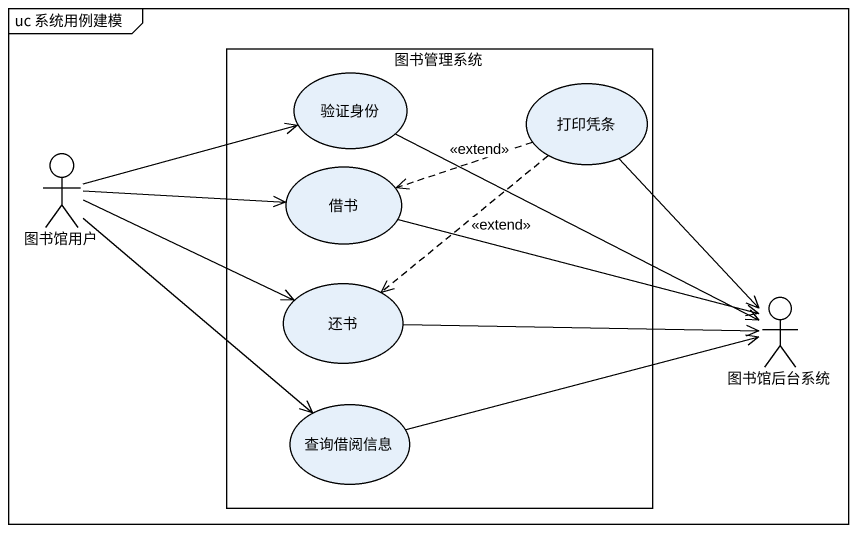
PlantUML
@startuml
mainframe uc 系统用例建模
rectangle 图书管理系统 {
  usecase 验证身份
  usecase 打印凭条
  usecase 借书
  usecase 还书
  usecase 查询借阅信息
}
actor 图书馆用户
actor 图书馆后台系统
验证身份 -right-> 图书馆后台系统
打印凭条 .left.> 借书 : <<extend>>
打印凭条 ..> 还书 : <<extend>>
打印凭条 --> 图书馆后台系统
图书馆用户 -right-> 验证身份
图书馆用户 -right-> 借书
图书馆用户 -right-> 还书
图书馆用户 --> 查询借阅信息
借书 -right-> 图书馆后台系统
还书 -right-> 图书馆后台系统
查询借阅信息 -right-> 图书馆后台系统
@enduml
